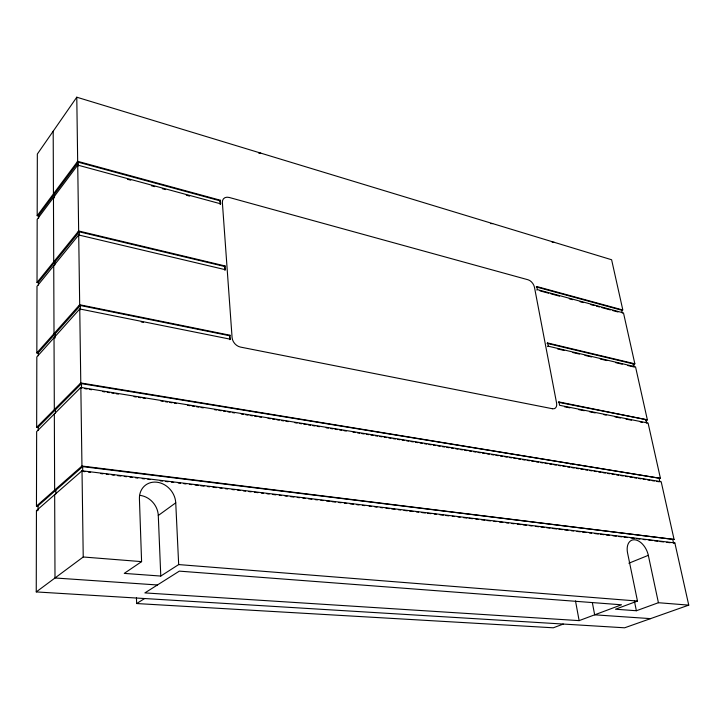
<?xml version="1.0" encoding="UTF-8"?>
<svg xmlns="http://www.w3.org/2000/svg" width="725" height="725" viewBox="0 0 725 725"><rect width="100%" height="100%" fill="white"/><g stroke="black" fill="none" stroke-linecap="round" stroke-linejoin="round"><path stroke-width="1.09" d="M36.25 591.926L36.449 510.599L82.016 470.797L674.857 542.934L688.75 605.13L624.633 627.796L36.25 591.926L83.23 556.99L141.593 561.63L139.417 498.8A19.883 17.038 51.9 0 1 156.817 482.198A19.883 17.038 51.9 0 1 175.74 502.833L178.676 564.576L160.778 576.058L124.238 573.393L141.593 561.63M82.722 471.395L82.659 466.628L37.618 506.213L36.458 506.095L36.649 431.611L80.847 387.44L661.182 481.699L674.087 539.463L81.445 466.483M80.357 387.929L81.535 388.12L81.472 383.643L37.782 427.514L36.658 427.351L36.83 356.972L79.75 308.968L230.278 339.191L229.997 335.231L79.687 304.745L36.839 352.939L37.936 353.129L80.357 305.515L80.412 309.738M36.839 352.939L37.002 286.312L78.708 234.982L225.321 269.7L225.058 265.948L78.653 230.994L37.02 282.505L38.081 282.723L79.306 231.828L79.342 234.818M37.02 282.505L37.174 219.34L77.729 165.101L220.627 203.807L220.373 200.245L77.675 161.331L37.183 215.724L38.217 215.977L78.309 162.228L78.363 165.989L77.285 165.699M37.183 215.724L37.338 154.053L76.778 97.204L611.61 259.749L622.829 310.001L536.799 286.538L536.21 286.937L621.651 310.209L622.249 309.838M38.053 510.327L38.062 505.823M38.207 430.269L38.207 427.079M38.343 355.685L38.352 352.658M38.479 285.079L38.488 282.224M38.606 218.162L38.615 215.443M220.627 203.807L220.119 204.341L219.874 200.78L220.373 200.245M36.658 427.351L80.783 382.954L79.75 308.968M225.321 269.7L224.804 270.208L224.532 266.456L225.058 265.948M230.278 339.191L229.734 339.663L229.453 335.702L229.997 335.231M36.458 506.095L81.952 466.03L674.087 539.463M160.778 576.058L158.286 515.484L175.74 502.833M536.799 290.009L537.388 289.61L623.491 312.928L634.846 363.796L632.925 364.883M634.846 363.796L547.629 342.97L547.022 343.351L633.641 364.004L634.257 363.66M547.638 346.559L548.245 346.178L635.535 366.85L647.371 419.875L645.395 420.89M136.454 597.889L136.635 603.544L144.647 598.533M647.371 419.875L558.948 401.94L558.322 402.293L646.782 419.748M570.14 463.946L570.783 463.619M558.948 401.94L559.591 405.293L648.087 423.056L660.439 478.373L80.294 383.452M628.865 563.216L648.322 555.332L658.418 602.72L688.75 605.13M563.271 624.062L553.32 627.796L136.635 603.544M579.13 620.627L621.497 604.795L179.338 571.128L144.882 592.905L579.13 620.627L575.496 600.916M648.322 555.332A15.352 9.525 65 0 0 634.946 539.817A15.352 9.525 65 0 0 627.578 553.03L637.474 601.052L615.498 609.217L636.378 610.74L658.418 602.72M674.857 542.934L673.57 543.134L672.791 539.663M157.434 584.975L55 577.979L54.665 494.695M650.552 618.633L594.663 614.818L592.352 602.647M178.676 564.576L637.474 601.052M36.449 510.599L37.609 510.717M81.508 471.241L84.97 471.667M88.341 472.075L90.589 472.347M100.693 473.57L102.941 473.842M106.312 474.259L108.56 474.531M111.931 474.938L114.178 475.21M117.541 475.618L120.912 476.026M124.283 476.434L126.531 476.715M129.902 477.123L132.149 477.394M135.521 477.802L137.768 478.074M142.254 478.618L144.502 478.89M147.873 479.307L150.12 479.578M160.225 480.802L162.472 481.074M165.844 481.482L168.091 481.753M171.462 482.17L173.71 482.442M178.205 482.986L180.453 483.258M183.815 483.666L186.062 483.938M189.433 484.345L191.681 484.626M195.052 485.034L198.423 485.442M200.671 485.714L204.033 486.122M207.404 486.529L209.652 486.801M213.023 487.218L216.394 487.626M219.766 488.034L222.013 488.306M225.375 488.713L227.623 488.985M232.118 489.529L234.365 489.801M237.737 490.218L239.984 490.49M243.355 490.897L245.603 491.169M248.965 491.577L251.212 491.849M254.584 492.257L257.955 492.674M261.326 493.082L263.574 493.353M266.945 493.761L269.183 494.033M272.555 494.441L275.926 494.849M279.297 495.266L281.545 495.537M284.916 495.945L287.163 496.217M290.526 496.625L293.897 497.033M297.268 497.441L299.516 497.713M302.887 498.129L305.134 498.401M308.506 498.809L311.868 499.217M315.239 499.625L317.487 499.897M320.858 500.304L323.105 500.585M326.477 500.993L329.848 501.401M332.095 501.673L335.458 502.081M338.829 502.488L341.076 502.76M344.447 503.168L346.695 503.449M350.066 503.857L353.438 504.265M356.8 504.673L359.047 504.944M362.418 505.352L364.666 505.624M369.161 506.177L371.408 506.449M374.78 506.857L377.018 507.128M380.389 507.536L382.637 507.808M386.008 508.216L389.379 508.633M391.627 508.905L394.998 509.312M398.36 509.72L400.608 509.992M403.979 510.4L407.35 510.808M409.598 511.08L412.969 511.497M416.34 511.904L418.588 512.176M421.95 512.584L425.321 512.992M427.569 513.264L430.94 513.672M434.311 514.088L436.559 514.36M439.93 514.768L443.292 515.176M445.54 515.448L448.911 515.856M452.282 516.263L454.53 516.535M457.901 516.952L460.148 517.224M463.511 517.632L466.882 518.04M469.129 518.312L472.501 518.719M475.872 519.127L478.119 519.408M481.491 519.816L484.853 520.224M487.1 520.496L490.472 520.903M493.843 521.311L496.09 521.583M499.462 522L502.833 522.408M506.195 522.816L508.442 523.088M511.814 523.495L514.061 523.767M517.433 524.175L520.804 524.592M523.051 524.864L526.423 525.272M529.785 525.679L532.032 525.951M535.403 526.359L538.775 526.767M541.022 527.039L544.393 527.456M546.641 527.728L550.003 528.135M552.251 528.407L556.746 528.951M558.993 529.223L562.364 529.631M564.612 529.903L567.983 530.319M571.345 530.727L573.593 530.999M576.964 531.407L580.335 531.815M582.583 532.087L585.954 532.494M589.325 532.911L591.564 533.183M594.935 533.591L598.306 533.999M600.554 534.271L603.925 534.678M606.173 534.95L609.544 535.367M612.915 535.775L616.277 536.183M618.525 536.455L621.896 536.862M624.143 537.134L627.515 537.542M630.886 537.959L634.257 538.367M636.496 538.639L639.867 539.047M643.238 539.454L645.486 539.726M648.857 540.134L652.228 540.542M654.476 540.823L657.838 541.231M660.085 541.502L663.457 541.91M666.828 542.318L670.199 542.726M84.888 388.663L87.118 389.026M89.356 389.388L91.586 389.751M102.76 391.563L104.989 391.926M107.227 392.288L109.457 392.651M111.695 393.013L113.925 393.376M116.163 393.738L118.402 394.101M134.034 396.629L136.273 396.992M138.502 397.354L140.741 397.717M142.97 398.079L145.208 398.442M160.85 400.979L163.08 401.342M165.318 401.704L167.547 402.067M169.786 402.429L172.015 402.792M174.254 403.154L176.483 403.517M187.657 405.329L189.887 405.692M192.125 406.054L194.354 406.417M196.593 406.779L198.822 407.142M201.061 407.504L203.299 407.867M214.464 409.67L216.703 410.033M218.932 410.395L221.17 410.758M223.4 411.12L225.638 411.483M227.868 411.845L230.106 412.208M232.335 412.57L234.574 412.933M241.271 414.02L243.509 414.383M245.739 414.745L247.977 415.108M250.216 415.47L252.445 415.833M254.683 416.195L256.913 416.558M259.151 416.92L261.381 417.283M268.087 418.37L270.316 418.733M272.555 419.095L274.784 419.458M277.022 419.82L279.252 420.183M281.49 420.545L283.72 420.908M285.958 421.27L288.188 421.633M294.894 422.711L297.132 423.074M299.362 423.436L301.6 423.799M303.829 424.161L306.068 424.524M308.297 424.886L310.536 425.249M312.765 425.611L315.003 425.974M317.233 426.336L319.471 426.699M326.168 427.786L328.407 428.149M330.636 428.511L332.875 428.874M335.113 429.236L337.343 429.599M339.581 429.961L341.81 430.324M344.049 430.686L346.278 431.049M352.984 432.136L355.214 432.499M357.452 432.861L359.682 433.224M361.92 433.586L364.149 433.949M366.388 434.311L368.617 434.674M370.856 435.036L373.085 435.399M375.323 435.761L377.562 436.115M379.791 436.477L382.03 436.84M384.259 437.202L386.498 437.565M388.727 437.927L390.965 438.29M393.195 438.652L395.433 439.015M397.663 439.377L399.901 439.74M402.13 440.102L404.369 440.465M406.598 440.827L408.837 441.19M411.066 441.552L413.304 441.915M415.534 442.277L417.772 442.64M420.002 443.002L422.24 443.365M424.478 443.727L426.708 444.09M428.946 444.452L431.176 444.815M433.414 445.177L435.643 445.54M437.882 445.902L440.111 446.265M442.35 446.627L444.579 446.99M446.817 447.352L449.047 447.715M451.285 448.077L453.515 448.44M455.753 448.802L457.983 449.165M460.221 449.518L462.45 449.881M464.689 450.243L466.927 450.606M469.157 450.968L471.395 451.331M473.624 451.693L475.863 452.056M478.092 452.418L480.331 452.781M482.56 453.143L484.798 453.506M487.028 453.868L489.266 454.231M491.496 454.593L493.734 454.956M495.963 455.318L498.202 455.681M500.431 456.043L502.67 456.406M504.899 456.768L507.138 457.131M509.376 457.493L511.605 457.856M513.844 458.218L516.073 458.581M518.312 458.943L520.541 459.306M522.779 459.668L525.009 460.031M527.247 460.393L529.477 460.756M531.715 461.118L533.944 461.481M536.183 461.843L538.412 462.206M540.651 462.568L542.88 462.922M545.118 463.284L547.348 463.647M549.586 464.009L551.825 464.372M554.054 464.734L556.293 465.097M558.522 465.459L560.76 465.822M562.99 466.184L565.228 466.547M567.457 466.909L569.696 467.272M571.925 467.634L574.155 467.997M576.384 468.359L578.604 468.722M580.834 469.084L583.063 469.438M585.293 469.8L587.522 470.162M589.742 470.525L591.972 470.888M594.201 471.25L596.43 471.612M598.66 471.966L600.889 472.328M603.109 472.691L605.339 473.053M607.568 473.416L609.798 473.778M612.027 474.141L614.247 474.494M616.477 474.857L618.706 475.219M620.935 475.582L623.165 475.944M625.394 476.307L627.614 476.669M629.844 477.023L632.073 477.385M634.303 477.748L636.532 478.11M638.752 478.473L640.982 478.835M643.211 479.198L645.44 479.551M647.67 479.914L649.899 480.276M652.119 480.639L654.349 481.001M656.578 481.364L658.808 481.726M80.783 382.954L660.439 478.373M141.248 321.927L143.459 322.371M564.458 406.752L569.95 407.849M578.74 409.616L584.232 410.712M589.724 411.818L595.216 412.915M604.007 414.673L606.2 415.117M614.99 416.875L620.482 417.981M625.974 419.077L631.475 420.183M640.257 421.941L642.459 422.385M79.215 305.279L229.453 335.702M557.516 348.897L564.095 350.456M572.877 352.531L579.456 354.081M584.948 355.386L591.528 356.936M600.309 359.011L606.888 360.57M615.67 362.645L622.258 364.204M627.741 365.5L634.321 367.058L633.641 364.004M78.191 231.565L224.532 266.456M54.511 197.834L53.46 197.562L53.713 261.843L54.801 262.078L54.81 264.997M127.437 179.265L130.708 180.153M151.425 185.754L154.697 186.642M162.328 188.708L165.599 189.587M186.316 195.197L189.587 196.085M540.043 290.888L548.707 293.226M550.873 293.815L559.528 296.163M569.27 298.791L572.514 299.67M580.091 301.718L583.344 302.597M590.92 304.654L594.165 305.524M596.331 306.113L599.575 306.992M601.741 307.581L610.405 309.919M612.562 310.508L617.981 311.968M77.231 161.929L219.874 200.78M621.651 310.209L622.304 313.146M646.138 420.083L646.854 423.264M659.179 478.582L659.922 481.907M634.384 600.971L636.378 610.74M536.799 286.538L537.388 289.61M547.629 342.97L548.245 346.178M76.778 97.204L77.675 161.331M77.729 165.101L78.653 230.994M78.708 234.982L79.687 304.745M80.847 387.44L81.952 466.03M82.016 470.797L83.23 556.99M54.511 196.91L54.493 194.155L53.442 193.883L53.188 131.207M55.481 413.014L55.463 409.761L54.321 409.589L54.022 337.741L55.136 337.941L55.118 333.835L54.013 333.627L53.732 265.731M55.843 493.897L55.825 490.209L54.647 490.082L54.339 413.939M139.916 495.365A19.43 16.883 51.6 0 1 158.286 515.484M552.169 242.286A90.127 59.423 -75.3 0 1 554.398 242.368M490.517 223.572A93.679 57.701 -75.8 0 1 492.692 223.608M258.825 153.238A107.037 48.43 -77 0 1 260.683 153.093M552.468 408.737L240.492 347.085A8.927 6.761 48.3 0 1 232.091 337.605L222.376 202.529A8.573 6.008 44.4 0 1 229.281 197.481L528.09 279.787A7.087 4.332 55.4 0 1 534.488 287.363L556.582 403.073A7.431 4.722 59.2 0 1 552.468 408.737"/></g></svg>
